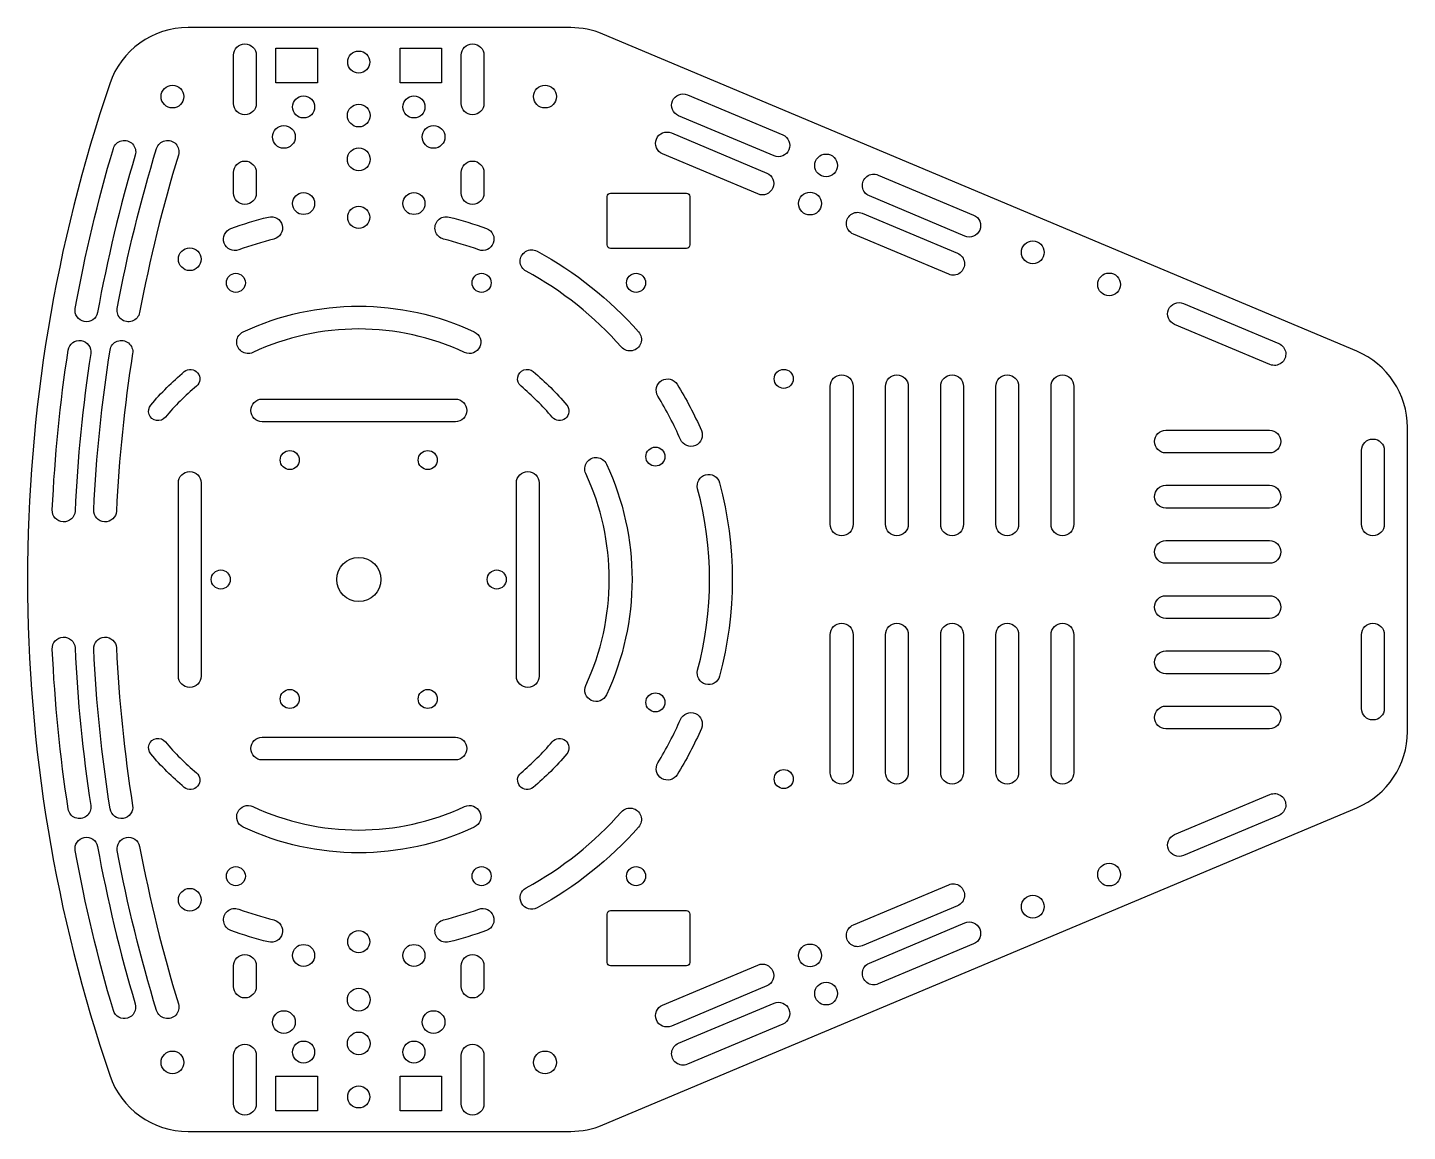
# Model space of a CAD drawing. Header units: millimetres. Extents: x -100 to 100, y -80 to 80.
import ezdxf

# ---------------------------------------------------------------- set-up
doc = ezdxf.new("R2010")
doc.units = ezdxf.units.MM

msp = doc.modelspace()

# ---------------------------------------------------------------- linework, layer by layer
for points in [[(-76.73, 80, 0.320943), (-88.09, 71.87, 0.165776), (-88.09, -71.87, 0.320943), (-76.73, -80), (-21.28, -80, 0.099876), (-16.63, -79.06), (92.65, -33.09, 0.30185), (100, -22.03), (100, 22.03, 0.30185), (92.65, 33.09), (-16.63, 79.06, 0.099876), (-21.28, 80)], [(-66.85, 69, -1), (-70.15, 69), (-70.15, 76, -1), (-66.85, 76)], [(-33.85, 69, -1), (-37.15, 69), (-37.15, 76, -1), (-33.85, 76)], [(8.19, 61.41), (-5.64, 67.22, -1), (-4.36, 70.27), (9.47, 64.45, -1)], [(5.86, 55.88), (-7.97, 61.69, -1), (-6.69, 64.73), (7.14, 58.92, -1)], [(-93.1, 39.3, -0.027171), (-87.57, 62.47, -1), (-84.4, 61.53, 0.027171), (-89.86, 38.7, -1)], [(-87, 39.3, -0.027989), (-81.3, 62.48, -1), (-78.14, 61.52, 0.027989), (-83.76, 38.7, -1)], [(-70.15, 59, -1), (-66.85, 59), (-66.85, 56, -1), (-70.15, 56)], [(-33.85, 56, -1), (-37.15, 56), (-37.15, 59, -1), (-33.85, 59)], [(23.29, 58.63), (37.12, 52.82, -1), (35.84, 49.77), (22.01, 55.59, -1)], [(-4, 55.5), (-4, 48.5, -0.414214), (-4.5, 48), (-15.5, 48, -0.414214), (-16, 48.5), (-16, 55.5, -0.414214), (-15.5, 56), (-4.5, 56, -0.414214)], [(-64.3, 49.34, 0.026186), (-69.39, 47.78, -1), (-70.52, 50.88, -0.026186), (-65.1, 52.54, -1)], [(-38.9, 52.54, -0.026186), (-33.48, 50.88, -1), (-34.61, 47.78, 0.026186), (-39.7, 49.34, -1)], [(33.51, 44.24), (19.69, 50.06, -1), (20.97, 53.1), (34.79, 47.29, -1)], [(-26.16, 47.59, -0.087489), (-11.44, 35.88, -1), (-13.92, 33.69, 0.087489), (-27.74, 44.69, -1)], [(80.08, 31.16), (66.26, 36.98, -1), (67.54, 40.02), (81.36, 34.2, -1)], [(-36.65, 32.91, 0.221695), (-67.35, 32.91, -1), (-68.74, 35.9, -0.221695), (-35.26, 35.9, -1)], [(-90.85, 32.75, 0.026557), (-93.12, 9.92, -1), (-96.42, 10.08, -0.026557), (-94.12, 33.25, -1)], [(-87.12, 9.92, -1), (-90.41, 10.08, -0.027319), (-88.04, 33.26, -1), (-84.78, 32.74, 0.027319)], [(-82.14, 25.29, -0.043661), (-77.29, 30.14, -1), (-75.52, 28.03, 0.043661), (-80.03, 23.52, -1)], [(-26.71, 30.14, -0.043661), (-21.86, 25.29, -1), (-23.97, 23.52, 0.043661), (-28.48, 28.03, -1)], [(-5.83, 28.29, -0.034921), (-2.34, 21.59, -1), (-5.37, 20.28, 0.034921), (-8.64, 26.57, -1)], [(19.65, 28), (19.65, 8, -1), (16.35, 8), (16.35, 28, -1)], [(27.65, 28), (27.65, 8, -1), (24.35, 8), (24.35, 28, -1)], [(35.65, 28), (35.65, 8, -1), (32.35, 8), (32.35, 28, -1)], [(43.65, 28), (43.65, 8, -1), (40.35, 8), (40.35, 28, -1)], [(51.65, 28), (51.65, 8, -1), (48.35, 8), (48.35, 28, -1)], [(-38, 22.85), (-66, 22.85, -1), (-66, 26.15), (-38, 26.15, -1)], [(80, 18.35), (65, 18.35, -1), (65, 21.65), (80, 21.65, -1)], [(96.65, 18.71), (96.65, 8, -1), (93.35, 8), (93.35, 18.71, -1)], [(-16.1, 16.74, -0.221695), (-16.1, -16.74, -1), (-19.09, -15.35, 0.221695), (-19.09, 15.35, -1)], [(-74.85, 14), (-74.85, -14, -1), (-78.15, -14), (-78.15, 14, -1)], [(-29.15, -14), (-29.15, 14, -1), (-25.85, 14), (-25.85, -14, -1)], [(0.3, -14.02, -1), (-2.88, -13.16, 0.131652), (-2.88, 13.16, -1), (0.3, 14.02, -0.131652)], [(80, 10.35), (65, 10.35, -1), (65, 13.65), (80, 13.65, -1)], [(80, 2.35), (65, 2.35, -1), (65, 5.65), (80, 5.65, -1)], [(80, -5.65), (65, -5.65, -1), (65, -2.35), (80, -2.35, -1)], [(19.65, -8), (19.65, -28, -1), (16.35, -28), (16.35, -8, -1)], [(27.65, -8), (27.65, -28, -1), (24.35, -28), (24.35, -8, -1)], [(35.65, -8), (35.65, -28, -1), (32.35, -28), (32.35, -8, -1)], [(43.65, -8), (43.65, -28, -1), (40.35, -28), (40.35, -8, -1)], [(51.65, -8), (51.65, -28, -1), (48.35, -28), (48.35, -8, -1)], [(96.65, -18.71, -1), (93.35, -18.71), (93.35, -8, -1), (96.65, -8)], [(-94.12, -33.25, -0.026557), (-96.42, -10.08, -1), (-93.12, -9.92, 0.026557), (-90.85, -32.75, -1)], [(-84.78, -32.74, -1), (-88.04, -33.26, -0.027319), (-90.41, -10.08, -1), (-87.12, -9.92, 0.027319)], [(80, -13.65), (65, -13.65, -1), (65, -10.35), (80, -10.35, -1)], [(-8.64, -26.57, 0.034921), (-5.37, -20.28, -1), (-2.34, -21.59, -0.034921), (-5.83, -28.29, -1)], [(80, -21.65), (65, -21.65, -1), (65, -18.35), (80, -18.35, -1)], [(-80.03, -23.52, 0.043661), (-75.52, -28.03, -1), (-77.29, -30.14, -0.043661), (-82.14, -25.29, -1)], [(-66, -22.85), (-38, -22.85, -1), (-38, -26.15), (-66, -26.15, -1)], [(-28.48, -28.03, 0.043661), (-23.97, -23.52, -1), (-21.86, -25.29, -0.043661), (-26.71, -30.14, -1)], [(80.08, -31.16, -1), (81.36, -34.2), (67.54, -40.02, -1), (66.26, -36.98)], [(-35.26, -35.9, -0.221695), (-68.74, -35.9, -1), (-67.35, -32.91, 0.221695), (-36.65, -32.91, -1)], [(-26.16, -47.59, -1), (-27.74, -44.69, 0.087489), (-13.92, -33.69, -1), (-11.44, -35.88, -0.087489)], [(-87.57, -62.47, -0.027171), (-93.1, -39.3, -1), (-89.86, -38.7, 0.027171), (-84.4, -61.53, -1)], [(-78.14, -61.52, -1), (-81.3, -62.48, -0.027989), (-87, -39.3, -1), (-83.76, -38.7, 0.027989)], [(34.79, -47.29), (20.97, -53.1, -1), (19.69, -50.06), (33.51, -44.24, -1)], [(-70.52, -50.88, -1), (-69.39, -47.78, 0.026186), (-64.3, -49.34, -1), (-65.1, -52.54, -0.026186)], [(-34.61, -47.78, -1), (-33.48, -50.88, -0.026186), (-38.9, -52.54, -1), (-39.7, -49.34, 0.026186)], [(-16, -55.5), (-16, -48.5, -0.414214), (-15.5, -48), (-4.5, -48, -0.414214), (-4, -48.5), (-4, -55.5, -0.414214), (-4.5, -56), (-15.5, -56, -0.414214)], [(23.29, -58.63, -1), (22.01, -55.59), (35.84, -49.77, -1), (37.12, -52.82)], [(-66.85, -59, -1), (-70.15, -59), (-70.15, -56, -1), (-66.85, -56)], [(-33.85, -59, -1), (-37.15, -59), (-37.15, -56, -1), (-33.85, -56)], [(5.86, -55.88, -1), (7.14, -58.92), (-6.69, -64.73, -1), (-7.97, -61.69)], [(9.47, -64.45), (-4.36, -70.27, -1), (-5.64, -67.22), (8.19, -61.41, -1)], [(-70.15, -76), (-70.15, -69, -1), (-66.85, -69), (-66.85, -76, -1)], [(-37.15, -69, -1), (-33.85, -69), (-33.85, -76, -1), (-37.15, -76)]]:
    msp.add_lwpolyline(points, format="xyb", close=True)
for points in [[(-58, 77), (-58, 72), (-64, 72), (-64, 77)], [(-40, 72), (-46, 72), (-46, 77), (-40, 77)], [(-64, -77), (-64, -72), (-58, -72), (-58, -77)], [(-46, -77), (-46, -72), (-40, -72), (-40, -77)]]:
    msp.add_lwpolyline(points, close=True)
for centre, radius in [((-52, 75), 1.6), ((-79, 70), 1.65), ((-60, 68.5), 1.6), ((-44, 68.5), 1.6), ((-25, 70), 1.65), ((-52, 67.25), 1.65), ((-62.85, 64.15), 1.65), ((-41.15, 64.15), 1.65), ((-52, 60.9), 1.65), ((15.74, 60.02), 1.65), ((-60, 54.5), 1.6), ((-44, 54.5), 1.6), ((13.41, 54.49), 1.65), ((-52, 52.5), 1.6), ((-76.5, 46.43), 1.65), ((45.7, 47.42), 1.65), ((-69.81, 43), 1.38), ((-34.19, 43), 1.38), ((-11.81, 43), 1.38), ((56.76, 42.77), 1.65), ((9.6, 29.08), 1.38), ((-62, 17.32), 1.38), ((-42, 17.32), 1.38), ((-9, 17.81), 1.38), ((-52, 0), 3.2), ((-72, 0), 1.38), ((-32, 0), 1.38), ((-62, -17.32), 1.38), ((-42, -17.32), 1.38), ((-9, -17.81), 1.38), ((9.6, -28.92), 1.38), ((-69.81, -43), 1.38), ((-34.19, -43), 1.38), ((-11.81, -43), 1.38), ((56.76, -42.77), 1.65), ((-76.5, -46.43), 1.65), ((45.7, -47.42), 1.65), ((-52, -52.5), 1.6), ((-60, -54.5), 1.6), ((-44, -54.5), 1.6), ((13.41, -54.49), 1.65), ((-52, -60.9), 1.65), ((15.74, -60.02), 1.65), ((-62.85, -64.15), 1.65), ((-41.15, -64.15), 1.65), ((-52, -67.25), 1.65), ((-60, -68.5), 1.6), ((-44, -68.5), 1.6), ((-79, -70), 1.65), ((-25, -70), 1.65), ((-52, -75), 1.6)]:
    msp.add_circle(centre, radius)

doc.saveas('drawing.dxf')
